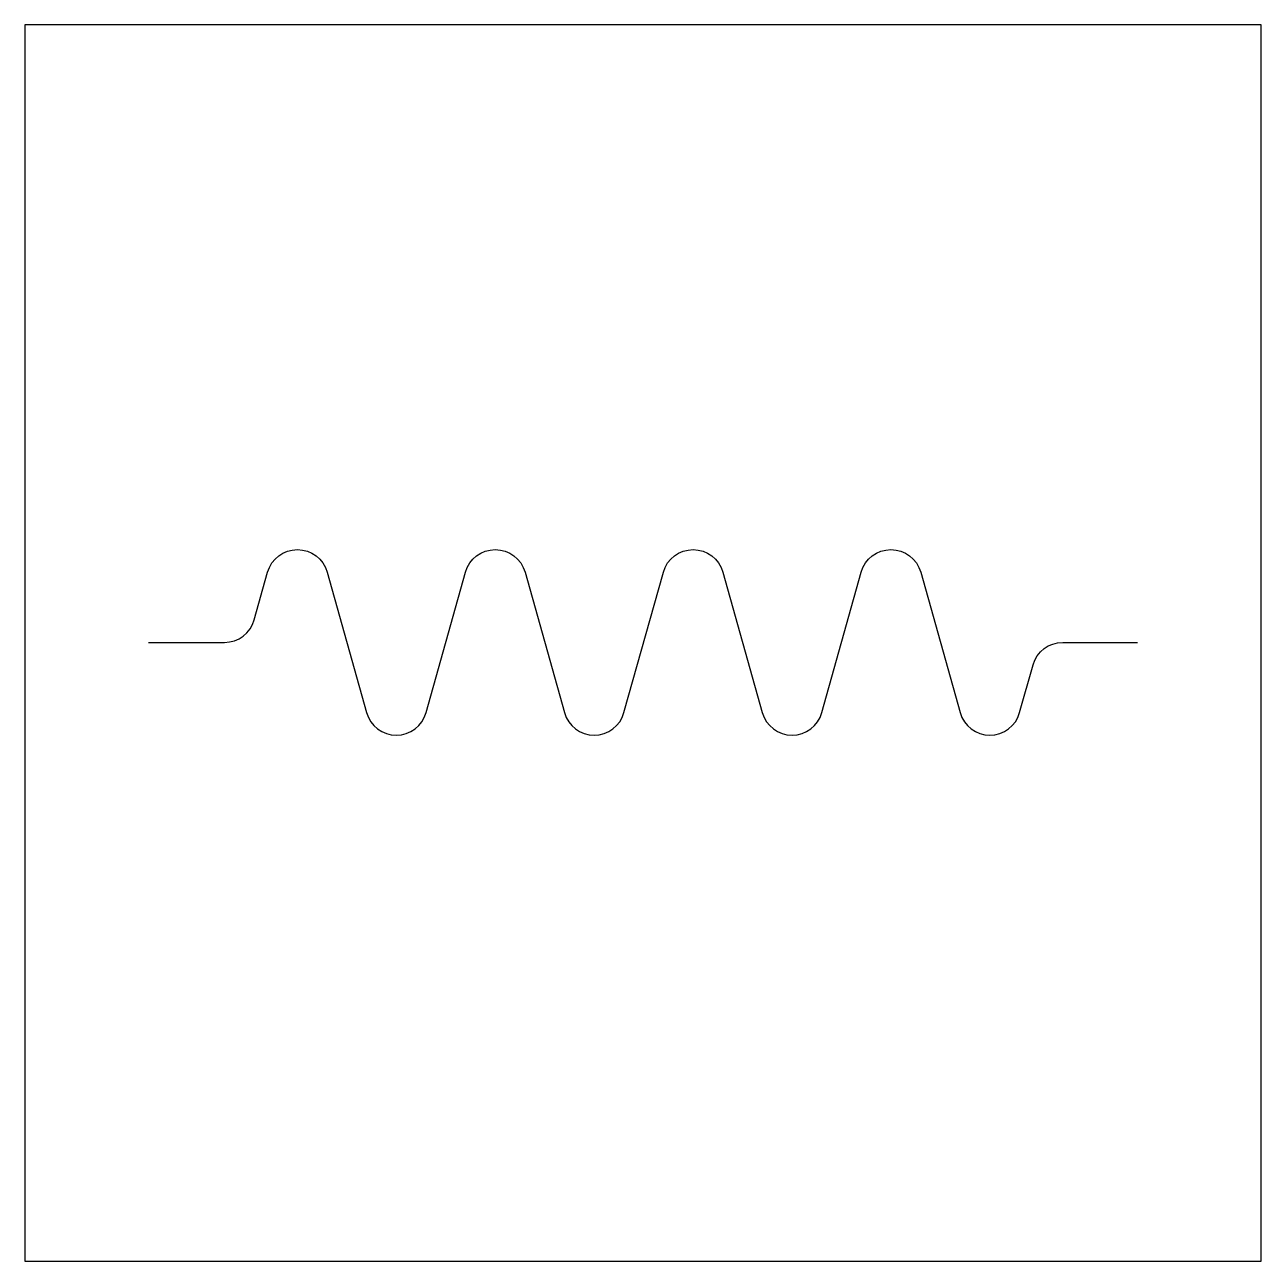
# Model space of a CAD drawing. Header units: millimetres. Extents: x 0 to 200, y 0 to 200.
import ezdxf

# ---------------------------------------------------------------- set-up
doc = ezdxf.new("R2010")
doc.units = ezdxf.units.MM
doc.header["$LTSCALE"] = 2

msp = doc.modelspace()

# ---------------------------------------------------------------- linework, layer by layer
msp.add_lwpolyline([(0, 0), (200, 0), (200, 200), (0, 200)], close=True)
msp.add_lwpolyline([(20, 100.1), (32.31, 100.1, 0.336157), (37.13, 103.75), (39.29, 111.46, -0.757965), (48.92, 111.46), (55.29, 88.75, 0.757965), (64.92, 88.75), (71.29, 111.46, -0.757965), (80.92, 111.46), (87.29, 88.75, 0.757965), (96.92, 88.75), (103.29, 111.46, -0.757965), (112.92, 111.46), (119.29, 88.75, 0.757965), (128.92, 88.75), (135.29, 111.46, -0.757965), (144.92, 111.46), (151.29, 88.75, 0.757965), (160.92, 88.75), (163.08, 96.46, -0.336157), (167.89, 100.1), (180, 100.1)], format="xyb")

doc.saveas('drawing.dxf')
